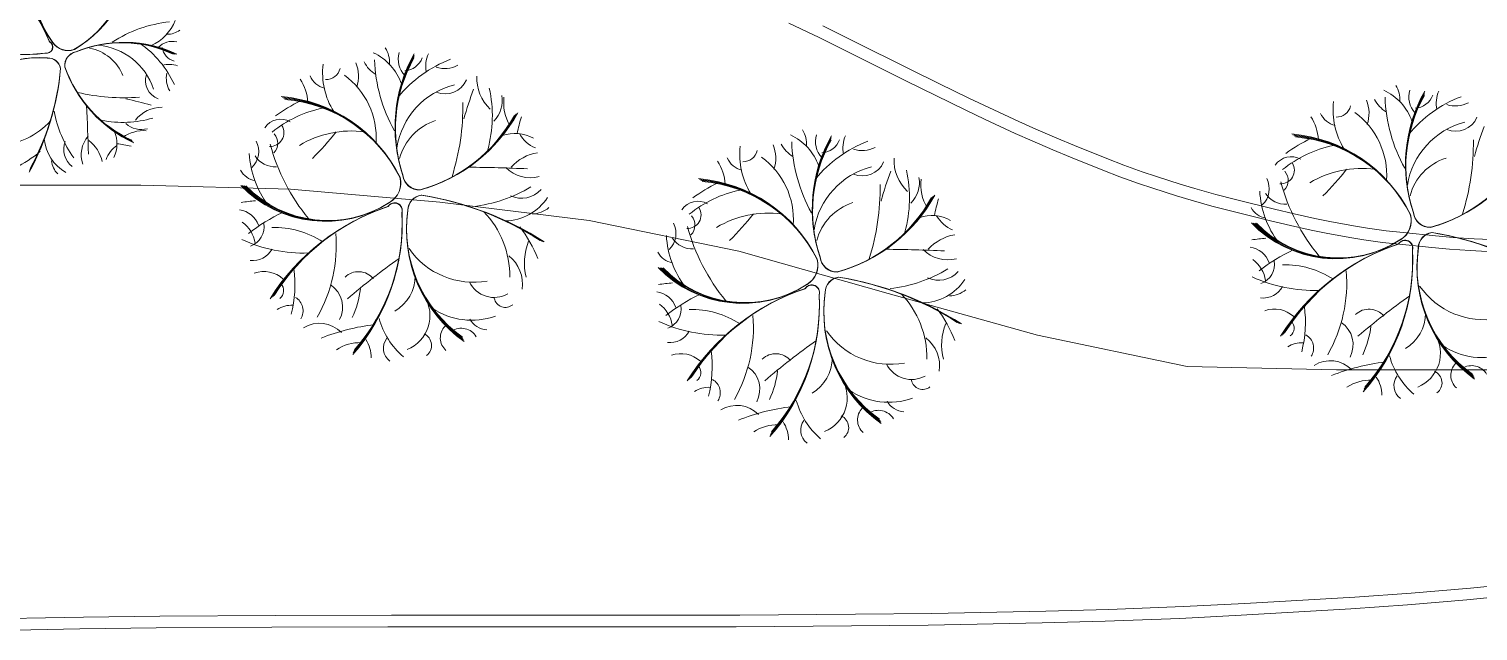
# Model space of a CAD drawing. Header units: metres. Extents: x -1097 to 1588, y -673 to 884.
# Drawn here: x 987.5 to 1045.7, y 518.8 to 542.9 of the extents above; entities that cross this region are included whole.
import ezdxf

# ---------------------------------------------------------------- set-up
doc = ezdxf.new("R2010")
doc.units = ezdxf.units.M
for name, color, linetype, lineweight, plot in [('CRECIDA_Q2', 150, 'Continuous', 0, False), ('TERRENO', 188, 'Continuous', 0, False), ('TEXTO', 7, 'Continuous', 0, False), ('VEGETACION', 85, 'Continuous', 0, False), ('VISTA LEJOS', 7, 'Continuous', 0, False)]:
    doc.layers.add(name, color=color, linetype=linetype, lineweight=lineweight, plot=plot)

msp = doc.modelspace()

# ---------------------------------------------------------------- linework, layer by layer
at = {"layer": 'CRECIDA_Q2'}
msp.add_lwpolyline([(986, 536.674), (992, 536.674), (998, 536.51), (1004, 535.991), (1010, 535.253), (1016, 534.016), (1022, 532.328), (1028, 530.648), (1034, 529.386), (1040, 529.252), (1046, 529.252), (1052, 529.252), (1058, 529.252), (1064, 530.391), (1070, 532.87), (1076, 537.614), (1082, 557.604), (1088, 567.476)], dxfattribs=at)
at = {"layer": 'TERRENO'}
msp.add_lwpolyline([(1018.016, 543.174), (1019.226, 542.598), (1020.407, 542.017), (1022.739, 540.851), (1023.911, 540.27), (1025.091, 539.694), (1025.888, 539.315), (1027.098, 538.753), (1027.779, 538.446), (1028.615, 538.086), (1029.325, 537.793), (1030.621, 537.275), (1031.303, 537.011), (1032.052, 536.737), (1032.618, 536.545), (1033.568, 536.243), (1034.164, 536.065), (1034.999, 535.835), (1035.796, 535.628), (1037.351, 535.239), (1038.148, 535.047), (1038.983, 534.86), (1039.578, 534.74), (1040.528, 534.567), (1041.095, 534.476), (1041.844, 534.375), (1042.525, 534.299), (1043.821, 534.169), (1044.532, 534.107), (1045.367, 534.049), (1046.049, 534.015)], dxfattribs=at)
at = {"layer": 'TEXTO', "color": 141}
msp.add_lwpolyline([(1046.951, 520.201), (1045.233, 520.018), (1042.842, 519.817), (1040.576, 519.663), (1036.17, 519.404), (1033.703, 519.279), (1030.708, 519.164), (1028.183, 519.097), (1023.603, 519.01), (1020.531, 518.972), (1015.894, 518.943), (1011.238, 518.933), (1001.907, 518.933), (997.251, 518.924), (992.614, 518.895), (989.542, 518.857), (984.963, 518.77)], dxfattribs=at)
at = {"layer": 'VEGETACION'}
for centre, radius, start, end in [((991.586, 544.751), 3.908, 138.09032, -143.12166), ((991.558, 544.722), 3.869, 138.09032, -143.12166), ((991.53, 544.694), 3.83, 138.09032, -143.12166), ((991.501, 544.665), 3.791, 138.09032, -143.12166), ((981.525, 539.674), 7.338, 22.21671, 61.7302), ((981.597, 539.696), 7.265, 22.21671, 61.7302), ((981.669, 539.718), 7.191, 22.21671, 61.7302), ((981.742, 539.74), 7.118, 22.21671, 61.7302), ((986.929, 546.164), 4.698, -59.52315, -0.74968), ((986.91, 546.208), 4.747, -59.52315, -0.74968), ((986.891, 546.252), 4.795, -59.52315, -0.74968), ((986.872, 546.297), 4.844, -59.52315, -0.74968), ((987.331, 548.49), 6.568, -127.37844, -82.91291), ((987.345, 548.424), 6.503, -127.37844, -82.91291), ((987.359, 548.357), 6.437, -127.37844, -82.91291), ((987.374, 548.291), 6.371, -127.37844, -82.91291), ((993.678, 538.085), 5.171, 95.85629, 123.22032), ((991.698, 543.933), 1.798, -66.63119, -20.98341), ((993.051, 543.589), 0.859, -90.38621, -53.2043), ((988.196, 542.223), 0.257, -102.31339, 61.69877), ((988.202, 542.219), 0.255, -102.31339, 61.69877), ((988.207, 542.216), 0.252, -102.31339, 61.69877), ((988.213, 542.212), 0.249, -102.31339, 61.69877), ((989.079, 542.829), 0.75, -145.64274, -70.48442), ((989.075, 542.819), 0.742, -145.64274, -70.48442), ((989.072, 542.81), 0.735, -145.64274, -70.48442), ((989.069, 542.8), 0.727, -145.64274, -70.48442), ((991.237, 537.562), 4.83, 64.72201, 112.57215), ((991.263, 537.517), 4.88, 64.72201, 112.57215), ((991.288, 537.473), 4.93, 64.72201, 112.57215), ((991.314, 537.428), 4.98, 64.72201, 112.57215), ((990.059, 539.721), 2.577, 18.29109, 84.89534), ((989.592, 538.987), 4.128, 24.75149, 54.83765), ((993.263, 541.678), 0.769, 76.62298, 137.69885), ((993.515, 542.296), 0.669, -171.91844, -106.28771), ((1000.936, 541.619), 1.04, -4.3751, 32.8068), ((987.91, 537.237), 4.552, 85.90191, 148.51067), ((987.919, 537.284), 4.506, 85.90191, 148.51067), ((987.927, 537.33), 4.461, 85.90191, 148.51067), ((987.936, 537.377), 4.415, 85.90191, 148.51067), ((988.258, 541.249), 0.529, 11.64661, 92.46118), ((988.263, 541.256), 0.523, 11.64661, 92.46118), ((988.268, 541.262), 0.518, 11.64661, 92.46118), ((988.273, 541.268), 0.513, 11.64661, 92.46118), ((989.486, 541.486), 0.546, 100.90931, -173.78177), ((989.494, 541.482), 0.551, 100.90931, -173.78177), ((989.501, 541.478), 0.557, 100.90931, -173.78177), ((989.509, 541.474), 0.563, 100.90931, -173.78177), ((989.597, 540.398), 1.809, 21.80787, 79.03961), ((1002.153, 542.253), 1.353, -152.03002, -122.6218), ((1000.407, 540.015), 2.176, 19.37992, 65.0277), ((1007.634, 541.914), 6.258, -178.1326, -150.76857), ((1008.228, 539.004), 6.027, 150.73311, -161.41674), ((1008.172, 538.977), 5.967, 150.73311, -161.41674), ((1008.116, 538.949), 5.906, 150.73311, -161.41674), ((1008.061, 538.922), 5.846, 150.73311, -161.41674), ((1006.202, 537.056), 4.996, 110.7626, 140.84876), ((1003.261, 541.715), 0.93, 162.63409, -136.29004), ((1002.536, 542.07), 0.81, -85.90734, -20.27661), ((1004.64, 541.459), 1.206, 155.92672, -168.10886), ((978.161, 542.304), 10.657, -28.646, -5.10467), ((978.267, 542.3), 10.55, -28.646, -5.10467), ((978.373, 542.296), 10.444, -28.646, -5.10467), ((978.479, 542.292), 10.337, -28.646, -5.10467), ((993.777, 543.125), 5.122, -160.64221, -114.76904), ((993.828, 543.138), 5.175, -160.64221, -114.76904), ((993.88, 543.151), 5.228, -160.64221, -114.76904), ((993.932, 543.164), 5.281, -160.64221, -114.76904), ((992.943, 540.863), 0.762, 160.97287, -109.06988), ((993.132, 540.527), 0.996, 69.91561, 105.88004), ((993.95, 540.949), 0.932, 166.17527, -148.32231), ((999.561, 541.389), 0.839, -156.82162, -102.78815), ((1002.292, 541.2), 3, 173.7036, -148.3047), ((999.43, 541.489), 0.58, -91.56728, -13.25791), ((998.315, 538.567), 3.133, -3.53939, 53.77897), ((999.354, 541.053), 1.382, -18.71327, 22.75469), ((1004.199, 542.483), 1.128, -107.81362, -62.31121), ((1007.181, 540.955), 1.693, 176.66021, -133.08715), ((996.836, 539.897), 1.869, 3.18972, 33.36372), ((1005.354, 537.682), 3.119, 104.3022, 170.90645), ((1004.219, 541.26), 0.922, -113.01602, -23.05877), ((1018.852, 535.467), 14.413, 159.4444, 164.44798), ((1000.988, 539.456), 5.12, -15.51345, 12.5466), ((1040.975, 538.512), 2.176, 19.37992, 65.0277), ((1041.503, 540.116), 1.04, -4.3751, 32.8068), ((1048.795, 537.501), 6.027, 150.73311, -161.41674), ((1043.829, 540.212), 0.93, 162.63409, -136.29004), ((1045.207, 539.956), 1.206, 155.92672, -168.10886), ((991.283, 548.017), 7.836, -103.47217, -85.21121), ((939.013, 536.71), 50.894, 1.35953, 3.55713), ((989.009, 528.468), 11.909, 73.43329, 78.43687), ((1001.269, 534.14), 6.571, 115.83998, 126.04734), ((997.147, 534.388), 5.862, 26.48796, 85.26143), ((997.202, 534.407), 5.803, 26.48796, 85.26143), ((997.257, 534.426), 5.745, 26.48796, 85.26143), ((997.312, 534.445), 5.686, 26.48796, 85.26143), ((995.441, 539.858), 9.484, -17.46106, 0.7999), ((1005.373, 540.062), 1.134, -45.97043, 10.82679), ((1008.396, 539.983), 1.835, 172.95216, -149.54206), ((1042.859, 539.697), 3, 173.7036, -148.3047), ((1039.997, 539.986), 0.58, -91.56728, -13.25791), ((1039.921, 539.55), 1.382, -18.71327, 22.75469), ((1042.72, 540.75), 1.353, -152.03002, -122.6218), ((1048.201, 540.411), 6.258, -178.1326, -150.76857), ((1048.74, 537.473), 5.967, 150.73311, -161.41674), ((1048.684, 537.446), 5.906, 150.73311, -161.41674), ((1048.628, 537.419), 5.846, 150.73311, -161.41674), ((1046.769, 535.553), 4.996, 110.7626, 140.84876), ((1043.103, 540.567), 0.81, -85.90734, -20.27661), ((1044.766, 540.98), 1.128, -107.81362, -62.31121), ((993.13, 540.47), 4.686, -169.782, -144.7966), ((991.271, 543.422), 4.231, -101.52456, -73.46451), ((992.862, 538.404), 1.399, 90.6491, 140.90175), ((997.612, 538.545), 0.775, 60.48956, 145.85419), ((1000.269, 535.114), 4.754, 101.82288, 129.17644), ((1001.558, 542.456), 6.199, -74.6311, -28.75793), ((1001.546, 542.52), 6.263, -74.6311, -28.75793), ((1001.535, 542.584), 6.327, -74.6311, -28.75793), ((1001.524, 542.647), 6.391, -74.6311, -28.75793), ((1017.656, 536.486), 10.79, 164.22987, 167.915), ((1037.404, 538.393), 1.869, 3.18972, 33.36372), ((1040.128, 539.886), 0.839, -156.82162, -102.78815), ((1038.883, 537.064), 3.133, -3.53939, 53.77897), ((1044.786, 539.757), 0.922, -113.01602, -23.05877), ((986.093, 541.325), 3.076, -86.74123, -42.13741), ((989.787, 538.328), 1.25, -25.53182, 23.61951), ((992.131, 537.346), 1.516, 86.94105, 124.44683), ((992.022, 539.843), 0.937, -131.98154, -75.18432), ((997.193, 538.777), 0.548, -93.33701, 31.2781), ((996.932, 538.361), 0.561, -44.35928, 41.39243), ((1000.454, 534.755), 4.093, 82.68248, 120.78713), ((990.926, 545.808), 11.329, -45.38062, -38.1227), ((1004.498, 537.181), 2.189, 107.81898, 165.05072), ((1007.013, 537.236), 1.513, 60.47929, 109.63062), ((1008.338, 539.374), 1.306, -151.08004, -112.5106), ((1017.156, 536.72), 2.176, 19.37992, 65.0277), ((1017.684, 538.324), 1.04, -4.3751, 32.8068), ((1020.01, 538.42), 0.93, 162.63409, -136.29004), ((1037.714, 532.885), 5.862, 26.48796, 85.26143), ((1045.921, 536.178), 3.119, 104.3022, 170.90645), ((1059.419, 533.964), 14.413, 159.4444, 164.44798), ((989.839, 538.69), 1.729, -174.76959, -119.50027), ((989.767, 538.106), 0.864, 158.56729, -127.3793), ((990.735, 537.881), 1.136, 138.3902, -161.05635), ((989.009, 537.296), 1.474, 12.7354, 52.34392), ((991.625, 537.359), 1.079, 122.90885, 161.4783), ((989.781, 529.512), 8.915, 78.21876, 81.90389), ((995.853, 538.027), 0.878, -47.07267, 28.04072), ((1004.786, 540.338), 7.859, -165.07502, -140.40397), ((1019.04, 537.905), 3, 173.7036, -148.3047), ((1016.102, 537.758), 1.382, -18.71327, 22.75469), ((1018.901, 538.958), 1.353, -152.03002, -122.6218), ((1024.382, 538.619), 6.258, -178.1326, -150.76857), ((1024.977, 535.709), 6.027, 150.73311, -161.41674), ((1024.921, 535.682), 5.967, 150.73311, -161.41674), ((1024.865, 535.655), 5.906, 150.73311, -161.41674), ((1024.809, 535.627), 5.846, 150.73311, -161.41674), ((1022.95, 533.762), 4.996, 110.7626, 140.84876), ((1019.284, 538.776), 0.81, -85.90734, -20.27661), ((1021.388, 538.164), 1.206, 155.92672, -168.10886), ((1020.948, 539.188), 1.128, -107.81362, -62.31121), ((1040.836, 533.611), 4.754, 101.82288, 129.17644), ((1041.836, 532.637), 6.571, 115.83998, 126.04734), ((1037.769, 532.904), 5.803, 26.48796, 85.26143), ((1037.824, 532.923), 5.745, 26.48796, 85.26143), ((1037.879, 532.942), 5.686, 26.48796, 85.26143), ((1036.008, 538.355), 9.484, -17.46106, 0.7999), ((984.77, 541.799), 4.936, -63.83838, -49.75845), ((989.3, 537.742), 0.893, -174.42238, -136.02829), ((1000.183, 538.172), 3.845, -176.55209, -143.32478), ((997.375, 538.35), 0.939, -147.62855, -86.12687), ((1008.194, 536.209), 1.784, 98.74651, 138.35503), ((1013.585, 536.602), 1.869, 3.18972, 33.36372), ((1016.309, 538.094), 0.839, -156.82162, -102.78815), ((1016.178, 538.194), 0.58, -91.56728, -13.25791), ((1015.064, 535.273), 3.133, -3.53939, 53.77897), ((1020.967, 537.965), 0.922, -113.01602, -23.05877), ((1023.929, 537.66), 1.693, 176.66021, -133.08715), ((1038.18, 537.041), 0.775, 60.48956, 145.85419), ((1037.76, 537.274), 0.548, -93.33701, 31.2781), ((1045.066, 535.678), 2.189, 107.81898, 165.05072), ((1042.125, 540.953), 6.199, -74.6311, -28.75793), ((1042.114, 541.017), 6.263, -74.6311, -28.75793), ((1042.103, 541.08), 6.327, -74.6311, -28.75793), ((1042.091, 541.144), 6.391, -74.6311, -28.75793), ((996.747, 537.689), 0.855, -150.91313, -100.79183), ((1001.52, 536.76), 0.907, -59.63164, 15.52669), ((1001.531, 536.755), 0.898, -59.63164, 15.52669), ((1001.542, 536.75), 0.889, -59.63164, 15.52669), ((1001.553, 536.746), 0.88, -59.63164, 15.52669), ((1003.191, 537.165), 0.681, -173.07958, -87.77066), ((1003.186, 537.156), 0.674, -173.07958, -87.77066), ((1003.18, 537.148), 0.667, -173.07958, -87.77066), ((1003.175, 537.139), 0.66, -173.07958, -87.77066), ((1004.692, 475.799), 61.595, 87.37064, 89.56824), ((1007.633, 538.343), 1.374, -135.59869, -75.04524), ((1022.102, 534.387), 3.119, 104.3022, 170.90645), ((1035.6, 532.172), 14.413, 159.4444, 164.44798), ((1017.736, 536.161), 5.12, -15.51345, 12.5466), ((1022.121, 536.767), 1.134, -45.97043, 10.82679), ((1037.499, 536.858), 0.561, -44.35928, 41.39243), ((1041.021, 533.252), 4.093, 82.68248, 120.78713), ((1031.493, 544.304), 11.329, -45.38062, -38.1227), ((999.41, 539.949), 4.73, -135.89857, -57.11055), ((999.442, 539.912), 4.683, -135.89857, -57.11055), ((999.475, 539.876), 4.635, -135.89857, -57.11055), ((999.507, 539.839), 4.588, -135.89857, -57.11055), ((1004.709, 541.453), 5.671, -83.77089, -58.78549), ((1007.28, 537.193), 1.045, -115.4216, -41.36819), ((1017.017, 531.819), 4.754, 101.82288, 129.17644), ((1018.017, 530.845), 6.571, 115.83998, 126.04734), ((1013.896, 531.093), 5.862, 26.48796, 85.26143), ((1013.951, 531.112), 5.803, 26.48796, 85.26143), ((1014.006, 531.131), 5.745, 26.48796, 85.26143), ((1014.06, 531.15), 5.686, 26.48796, 85.26143), ((1012.19, 536.563), 9.484, -17.46106, 0.7999), ((1025.144, 536.688), 1.835, 172.95216, -149.54206), ((1040.751, 536.668), 3.845, -176.55209, -143.32478), ((1036.42, 536.524), 0.878, -47.07267, 28.04072), ((1045.354, 538.834), 7.859, -165.07502, -140.40397), ((996.991, 530.001), 6.054, 93.74707, 99.17852), ((1004.692, 527.374), 8.881, 108.22782, 147.74131), ((1004.672, 527.463), 8.792, 108.22782, 147.74131), ((1004.651, 527.552), 8.703, 108.22782, 147.74131), ((1004.631, 527.642), 8.615, 108.22782, 147.74131), ((1002.177, 535.643), 0.311, -16.30228, 147.70988), ((1002.182, 535.65), 0.308, -16.30228, 147.70988), ((1002.187, 535.656), 0.305, -16.30228, 147.70988), ((1002.191, 535.663), 0.302, -16.30228, 147.70988), ((1003.336, 535.656), 0.621, 97.65772, 178.47229), ((1003.343, 535.649), 0.627, 97.65772, 178.47229), ((1003.35, 535.643), 0.634, 97.65772, 178.47229), ((1003.357, 535.636), 0.64, 97.65772, 178.47229), ((1001.276, 523.918), 12.511, 57.36511, 80.90644), ((1001.262, 523.79), 12.64, 57.36511, 80.90644), ((1001.248, 523.662), 12.769, 57.36511, 80.90644), ((1001.234, 523.535), 12.898, 57.36511, 80.90644), ((1006.58, 537.329), 2.092, -88.75849, -33.48916), ((1014.361, 535.25), 0.775, 60.48956, 145.85419), ((1021.247, 533.886), 2.189, 107.81898, 165.05072), ((1018.306, 539.162), 6.199, -74.6311, -28.75793), ((1018.295, 539.225), 6.263, -74.6311, -28.75793), ((1018.284, 539.289), 6.327, -74.6311, -28.75793), ((1018.273, 539.352), 6.391, -74.6311, -28.75793), ((1034.404, 533.191), 10.79, 164.22987, 167.915), ((1037.943, 536.846), 0.939, -147.62855, -86.12687), ((995.839, 534.759), 0.931, 18.89409, 82.66036), ((1000.84, 528.934), 7.353, 115.36749, 127.91335), ((994.538, 535.126), 7.95, -41.36733, 3.0982), ((994.619, 535.138), 7.87, -41.36733, 3.0982), ((994.7, 535.149), 7.791, -41.36733, 3.0982), ((994.781, 535.161), 7.711, -41.36733, 3.0982), ((1008.006, 534.921), 5.344, 171.91302, -125.47822), ((1008.061, 534.907), 5.399, 171.91302, -125.47822), ((1008.117, 534.892), 5.454, 171.91302, -125.47822), ((1008.172, 534.878), 5.509, 171.91302, -125.47822), ((1003.084, 533.028), 3.722, -0.73013, 43.8737), ((1007.68, 536.598), 1.081, -88.41127, -50.01718), ((1013.941, 535.482), 0.548, -93.33701, 31.2781), ((1013.681, 535.066), 0.561, -44.35928, 41.39243), ((1017.202, 531.46), 4.093, 82.68248, 120.78713), ((1007.674, 542.513), 11.329, -45.38062, -38.1227), ((1023.761, 533.941), 1.513, 60.47929, 109.63062), ((1025.087, 536.079), 1.306, -151.08004, -112.5106), ((1037.314, 536.186), 0.855, -150.91313, -100.79183), ((1042.087, 535.257), 0.907, -59.63164, 15.52669), ((1042.098, 535.252), 0.898, -59.63164, 15.52669), ((1042.11, 535.247), 0.889, -59.63164, 15.52669), ((1042.121, 535.243), 0.88, -59.63164, 15.52669), ((1043.759, 535.662), 0.681, -173.07958, -87.77066), ((1043.753, 535.653), 0.674, -173.07958, -87.77066), ((1043.748, 535.645), 0.667, -173.07958, -87.77066), ((1043.742, 535.636), 0.66, -173.07958, -87.77066), ((995.343, 534.169), 1.251, 8.04425, 54.73826), ((996.116, 535), 0.827, -69.96954, 9.60955), ((997.344, 531.395), 3.584, 56.83519, 91.41252), ((993.973, 534.264), 5.869, -29.57381, 4.63339), ((1002.4, 531.471), 5.974, 22.17273, 36.25265), ((1016.932, 534.877), 3.845, -176.55209, -143.32478), ((1012.602, 534.732), 0.878, -47.07267, 28.04072), ((1021.535, 537.043), 7.859, -165.07502, -140.40397), ((1024.943, 532.915), 1.784, 98.74651, 138.35503), ((1039.977, 538.446), 4.73, -135.89857, -57.11055), ((1040.01, 538.409), 4.683, -135.89857, -57.11055), ((1040.042, 538.373), 4.635, -135.89857, -57.11055), ((1040.074, 538.336), 4.588, -135.89857, -57.11055), ((1043.903, 534.153), 0.621, 97.65772, 178.47229), ((1043.911, 534.146), 0.627, 97.65772, 178.47229), ((1043.918, 534.14), 0.634, 97.65772, 178.47229), ((1043.925, 534.133), 0.64, 97.65772, 178.47229), ((1041.843, 522.415), 12.511, 57.36511, 80.90644), ((1041.829, 522.287), 12.64, 57.36511, 80.90644), ((1041.815, 522.159), 12.769, 57.36511, 80.90644), ((1041.801, 522.032), 12.898, 57.36511, 80.90644), ((998.55, 539.976), 6.03, -114.52649, -88.3348), ((996.488, 534.524), 0.88, -96.79827, -28.28529), ((1005.353, 535.924), 3.15, -145.13952, -79.90939), ((1009.741, 533.548), 2.347, 158.23174, -165.94746), ((1014.124, 535.055), 0.939, -147.62855, -86.12687), ((1021.44, 472.504), 61.595, 87.37064, 89.56824), ((1024.382, 535.048), 1.374, -135.59869, -75.04524), ((1036.407, 533.256), 0.931, 18.89409, 82.66036), ((1037.559, 528.498), 6.054, 93.74707, 99.17852), ((1041.408, 527.431), 7.353, 115.36749, 127.91335), ((1045.259, 525.871), 8.881, 108.22782, 147.74131), ((1045.239, 525.96), 8.792, 108.22782, 147.74131), ((1045.218, 526.049), 8.703, 108.22782, 147.74131), ((1045.198, 526.139), 8.615, 108.22782, 147.74131), ((1035.105, 533.623), 7.95, -41.36733, 3.0982), ((1035.186, 533.635), 7.87, -41.36733, 3.0982), ((1035.267, 533.646), 7.791, -41.36733, 3.0982), ((1035.349, 533.658), 7.711, -41.36733, 3.0982), ((1042.745, 534.14), 0.311, -16.30228, 147.70988), ((1042.749, 534.147), 0.308, -16.30228, 147.70988), ((1042.754, 534.153), 0.305, -16.30228, 147.70988), ((1042.759, 534.16), 0.302, -16.30228, 147.70988), ((1048.573, 533.418), 5.344, 171.91302, -125.47822), ((1048.629, 533.404), 5.399, 171.91302, -125.47822), ((1048.684, 533.389), 5.454, 171.91302, -125.47822), ((1048.739, 533.375), 5.509, 171.91302, -125.47822), ((1018.924, 510.436), 28.581, 125.39643, 130.68296), ((1005.895, 532.708), 1.423, -8.55486, 52.12792), ((1013.495, 534.394), 0.855, -150.91313, -100.79183), ((1018.268, 533.465), 0.907, -59.63164, 15.52669), ((1018.279, 533.46), 0.898, -59.63164, 15.52669), ((1018.291, 533.455), 0.889, -59.63164, 15.52669), ((1018.302, 533.451), 0.88, -59.63164, 15.52669), ((1019.94, 533.87), 0.681, -173.07958, -87.77066), ((1019.934, 533.861), 0.674, -173.07958, -87.77066), ((1019.929, 533.853), 0.667, -173.07958, -87.77066), ((1019.923, 533.844), 0.66, -173.07958, -87.77066), ((1035.91, 532.666), 1.251, 8.04425, 54.73826), ((1036.683, 533.497), 0.827, -69.96954, 9.60955), ((1037.912, 529.892), 3.584, 56.83519, 91.41252), ((996.937, 532.053), 1.149, 47.66431, 109.67674), ((993.421, 532.674), 4.762, -14.40926, 7.68701), ((1000.734, 532.418), 0.78, 40.13622, 133.63443), ((1001.358, 533.04), 1.651, -59.56021, -0.29488), ((1016.158, 536.654), 4.73, -135.89857, -57.11055), ((1016.191, 536.617), 4.683, -135.89857, -57.11055), ((1016.223, 536.581), 4.635, -135.89857, -57.11055), ((1016.255, 536.544), 4.588, -135.89857, -57.11055), ((1020.085, 532.361), 0.621, 97.65772, 178.47229), ((1020.092, 532.354), 0.627, 97.65772, 178.47229), ((1020.099, 532.348), 0.634, 97.65772, 178.47229), ((1020.106, 532.341), 0.64, 97.65772, 178.47229), ((1018.025, 520.623), 12.511, 57.36511, 80.90644), ((1018.01, 520.495), 12.64, 57.36511, 80.90644), ((1017.996, 520.368), 12.769, 57.36511, 80.90644), ((1017.982, 520.24), 12.898, 57.36511, 80.90644), ((1021.457, 538.158), 5.671, -83.77089, -58.78549), ((1023.329, 534.034), 2.092, -88.75849, -33.48916), ((1024.028, 533.899), 1.045, -115.4216, -41.36819), ((1039.117, 538.473), 6.03, -114.52649, -88.3348), ((1034.54, 532.76), 5.869, -29.57381, 4.63339), ((997.341, 532.437), 0.39, -53.97883, 45.24656), ((999.028, 531.774), 1.069, -28.0192, 56.4509), ((997.057, 532.959), 3.781, -25.03593, -6.74346), ((1006.186, 533.278), 1.115, -153.69784, -60.84301), ((1012.588, 531.464), 0.931, 18.89409, 82.66036), ((1013.74, 526.706), 6.054, 93.74707, 99.17852), ((1021.441, 524.079), 8.881, 108.22782, 147.74131), ((1021.42, 524.168), 8.792, 108.22782, 147.74131), ((1021.4, 524.258), 8.703, 108.22782, 147.74131), ((1021.379, 524.347), 8.615, 108.22782, 147.74131), ((1018.926, 532.348), 0.311, -16.30228, 147.70988), ((1018.93, 532.355), 0.308, -16.30228, 147.70988), ((1018.935, 532.361), 0.305, -16.30228, 147.70988), ((1018.94, 532.368), 0.302, -16.30228, 147.70988), ((1024.755, 531.626), 5.344, 171.91302, -125.47822), ((1024.81, 531.612), 5.399, 171.91302, -125.47822), ((1024.865, 531.598), 5.454, 171.91302, -125.47822), ((1024.92, 531.583), 5.509, 171.91302, -125.47822), ((1019.833, 529.733), 3.722, -0.73013, 43.8737), ((1024.428, 533.303), 1.081, -88.41127, -50.01718), ((1037.056, 533.021), 0.88, -96.79827, -28.28529), ((1045.92, 534.42), 3.15, -145.13952, -79.90939), ((998.028, 530.853), 0.997, 85.75241, 124.07988), ((997.901, 531.631), 0.61, -32.20893, 60.64064), ((1002.138, 531.427), 1.466, -67.76377, 32.35032), ((1005.285, 534.107), 2.858, -123.83206, -70.74145), ((1006.633, 532.22), 0.456, -168.86426, -49.80253), ((1012.091, 530.874), 1.251, 8.04425, 54.73826), ((1017.589, 525.64), 7.353, 115.36749, 127.91335), ((1012.864, 531.705), 0.827, -69.96954, 9.60955), ((1011.286, 531.831), 7.95, -41.36733, 3.0982), ((1011.368, 531.843), 7.87, -41.36733, 3.0982), ((1011.449, 531.855), 7.791, -41.36733, 3.0982), ((1011.53, 531.866), 7.711, -41.36733, 3.0982), ((1019.148, 528.176), 5.974, 22.17273, 36.25265), ((1033.988, 531.171), 4.762, -14.40926, 7.68701), ((1059.491, 508.933), 28.581, 125.39643, 130.68296), ((999.175, 529.904), 1.222, 44.38432, 121.98981), ((1004.64, 532.193), 3.202, -164.20761, -131.08209), ((1005.927, 531.686), 0.818, -151.58373, -92.97242), ((1015.298, 536.681), 6.03, -114.52649, -88.3348), ((1014.093, 528.1), 3.584, 56.83519, 91.41252), ((1010.721, 530.969), 5.869, -29.57381, 4.63339), ((1037.504, 530.55), 1.149, 47.66431, 109.67674), ((1037.909, 530.934), 0.39, -53.97883, 45.24656), ((1039.596, 530.27), 1.069, -28.0192, 56.4509), ((1041.302, 530.915), 0.78, 40.13622, 133.63443), ((1041.925, 531.537), 1.651, -59.56021, -0.29488), ((1002.34, 522.732), 8.396, 96.61603, 111.70482), ((1003.152, 530.238), 0.513, -52.56574, 65.23488), ((1004.694, 530.541), 0.675, 135.53373, -131.49231), ((1004.86, 530.232), 0.696, 30.68693, 123.35956), ((1013.237, 531.229), 0.88, -96.79827, -28.28529), ((1022.101, 532.629), 3.15, -145.13952, -79.90939), ((1026.49, 530.253), 2.347, 158.23174, -165.94746), ((1038.468, 530.128), 0.61, -32.20893, 60.64064), ((1037.625, 531.456), 3.781, -25.03593, -6.74346), ((1042.705, 529.924), 1.466, -67.76377, 32.35032), ((1000.802, 528.614), 1.735, 88.55271, 123.21343), ((999.943, 529.743), 1.306, -0.16462, 33.77667), ((1002.396, 530.13), 0.66, 143.27716, -127.66104), ((1010.169, 529.38), 4.762, -14.40926, 7.68701), ((1035.672, 507.141), 28.581, 125.39643, 130.68296), ((1022.643, 529.413), 1.423, -8.55486, 52.12792), ((1038.596, 529.35), 0.997, 85.75241, 124.07988), ((1045.852, 532.604), 2.858, -123.83206, -70.74145), ((1013.686, 528.758), 1.149, 47.66431, 109.67674), ((1014.09, 529.142), 0.39, -53.97883, 45.24656), ((1017.483, 529.124), 0.78, 40.13622, 133.63443), ((1018.107, 529.745), 1.651, -59.56021, -0.29488), ((1022.934, 529.983), 1.115, -153.69784, -60.84301), ((1039.742, 528.401), 1.222, 44.38432, 121.98981), ((1042.907, 521.229), 8.396, 96.61603, 111.70482), ((1045.207, 530.689), 3.202, -164.20761, -131.08209), ((1045.262, 529.038), 0.675, 135.53373, -131.49231), ((1045.427, 528.729), 0.696, 30.68693, 123.35956), ((1014.649, 528.336), 0.61, -32.20893, 60.64064), ((1015.777, 528.479), 1.069, -28.0192, 56.4509), ((1013.806, 529.664), 3.781, -25.03593, -6.74346), ((1018.887, 528.132), 1.466, -67.76377, 32.35032), ((1023.382, 528.925), 0.456, -168.86426, -49.80253), ((1041.369, 527.111), 1.735, 88.55271, 123.21343), ((1040.51, 528.24), 1.306, -0.16462, 33.77667), ((1042.964, 528.627), 0.66, 143.27716, -127.66104), ((1043.72, 528.735), 0.513, -52.56574, 65.23488), ((1014.777, 527.559), 0.997, 85.75241, 124.07988), ((1022.033, 530.813), 2.858, -123.83206, -70.74145), ((1015.923, 526.609), 1.222, 44.38432, 121.98981), ((1019.089, 519.437), 8.396, 96.61603, 111.70482), ((1021.389, 528.898), 3.202, -164.20761, -131.08209), ((1021.443, 527.246), 0.675, 135.53373, -131.49231), ((1022.675, 528.391), 0.818, -151.58373, -92.97242), ((1017.55, 525.319), 1.735, 88.55271, 123.21343), ((1016.691, 526.449), 1.306, -0.16462, 33.77667), ((1019.145, 526.835), 0.66, 143.27716, -127.66104), ((1019.901, 526.943), 0.513, -52.56574, 65.23488), ((1021.608, 526.937), 0.696, 30.68693, 123.35956)]:
    msp.add_arc(centre, radius, start, end, dxfattribs=at)
at = {"layer": 'VISTA LEJOS'}
for points in [[(1018.016, 543.174), (1019.226, 542.598), (1020.407, 542.017), (1022.739, 540.851), (1023.911, 540.27), (1025.091, 539.694), (1025.888, 539.315), (1027.098, 538.753), (1027.779, 538.446), (1028.615, 538.086), (1029.325, 537.793), (1030.621, 537.275), (1031.303, 537.011), (1032.052, 536.737), (1032.618, 536.545), (1033.568, 536.243), (1034.164, 536.065), (1034.999, 535.835), (1035.796, 535.628), (1037.351, 535.239), (1038.148, 535.047), (1038.983, 534.86), (1039.578, 534.74), (1040.528, 534.567), (1041.095, 534.476), (1041.844, 534.375), (1042.525, 534.299), (1043.821, 534.169), (1044.532, 534.107), (1045.367, 534.049), (1046.049, 534.015)], [(1019.376, 543.068), (1020.557, 542.487), (1022.89, 541.32), (1024.061, 540.74), (1025.242, 540.164), (1026.039, 539.784), (1027.249, 539.223), (1027.93, 538.916), (1028.765, 538.555), (1029.476, 538.263), (1030.772, 537.744), (1031.453, 537.48), (1032.202, 537.207), (1032.769, 537.015), (1033.719, 536.712), (1034.314, 536.535), (1035.15, 536.304), (1035.946, 536.098), (1037.502, 535.709), (1038.298, 535.517), (1039.134, 535.33), (1039.729, 535.21), (1040.679, 535.037), (1041.246, 534.946), (1041.994, 534.845), (1042.676, 534.768), (1043.972, 534.639), (1044.683, 534.576), (1045.518, 534.519), (1046.199, 534.485)], [(1047.102, 520.67), (1045.383, 520.488), (1042.993, 520.286), (1040.727, 520.133), (1036.321, 519.874), (1033.854, 519.749), (1030.858, 519.633), (1028.333, 519.566), (1023.754, 519.48), (1020.682, 519.441), (1016.045, 519.413), (1011.389, 519.403), (1002.058, 519.403), (997.402, 519.393), (992.765, 519.365), (989.693, 519.326), (985.113, 519.24)], [(1047.102, 520.67), (1045.383, 520.488), (1042.993, 520.286), (1040.727, 520.133), (1036.321, 519.874), (1033.854, 519.749), (1030.858, 519.633), (1028.333, 519.566), (1023.754, 519.48), (1020.682, 519.441), (1016.045, 519.413), (1011.389, 519.403), (1002.058, 519.403), (997.402, 519.393), (992.765, 519.365), (989.693, 519.326), (985.113, 519.24)], [(1046.951, 520.201), (1045.233, 520.018), (1042.842, 519.817), (1040.576, 519.663), (1036.17, 519.404), (1033.703, 519.279), (1030.708, 519.164), (1028.183, 519.097), (1023.603, 519.01), (1020.531, 518.972), (1015.894, 518.943), (1011.238, 518.933), (1001.907, 518.933), (997.251, 518.924), (992.614, 518.895), (989.542, 518.857), (984.963, 518.77)], [(1046.951, 520.201), (1045.233, 520.018), (1042.842, 519.817), (1040.576, 519.663), (1036.17, 519.404), (1033.703, 519.279), (1030.708, 519.164), (1028.183, 519.097), (1023.603, 519.01), (1020.531, 518.972), (1015.894, 518.943), (1011.238, 518.933), (1001.907, 518.933), (997.251, 518.924), (992.614, 518.895), (989.542, 518.857), (984.963, 518.77)], [(1046.951, 520.201), (1045.233, 520.018), (1042.842, 519.817), (1040.576, 519.663), (1036.17, 519.404), (1033.703, 519.279), (1030.708, 519.164), (1028.183, 519.097), (1023.603, 519.01), (1020.531, 518.972), (1015.894, 518.943), (1011.238, 518.933), (1001.907, 518.933), (997.251, 518.924), (992.614, 518.895), (989.542, 518.857), (984.963, 518.77)]]:
    msp.add_lwpolyline(points, dxfattribs=at)

doc.saveas('drawing.dxf')
